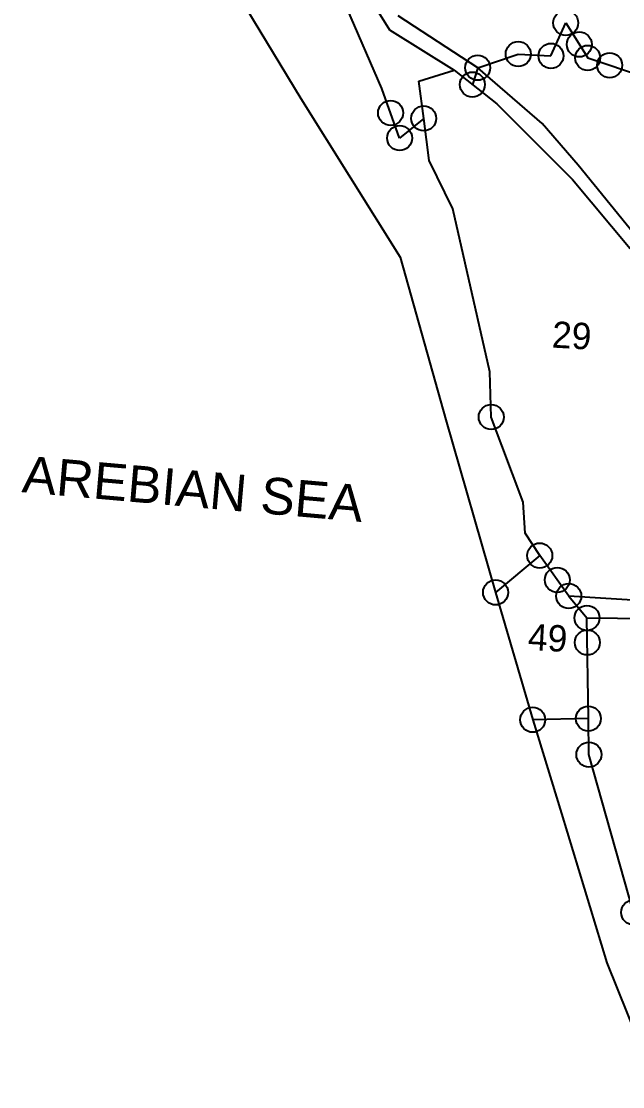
# Model space of a CAD drawing. Header units: metres. Extents: x 277693 to 281059, y 2038920 to 2043234.
# Drawn here: x 278121 to 278535, y 2040855 to 2041588 of the extents above; entities that cross this region are included whole.
import ezdxf
from ezdxf.enums import TextEntityAlignment as Align

# ---------------------------------------------------------------- set-up
doc = ezdxf.new("R2010")
doc.units = ezdxf.units.M
doc.header["$MEASUREMENT"] = 0
for name, color, linetype in [('POLY_PARCEL', 6, 'Continuous'), ('POLY_ROAD', 30, 'Continuous'), ('POLY_WATER', 4, 'Continuous'), ('TEXT_MAPOUT', 7, 'Continuous'), ('TEXT_PARCEL', 7, 'Continuous'), ('V_BOUND_LINE', 7, 'Continuous')]:
    doc.layers.add(name, color=color, linetype=linetype)
doc.styles.get("Standard").update_dxf_attribs({"font": 'arial.ttf'})
doc.styles.add('TEXT_MAP', font='', dxfattribs={"height": 2.5})
doc.styles.get('TEXT_MAP').set_extended_font_data('Kruti Dev 050')

msp = doc.modelspace()

# ---------------------------------------------------------------- linework, layer by layer
for centre in [(278495.6, 2041587.15), (278504.92, 2041572.29), (278462.89, 2041565.67), (278485.44, 2041564.43), (278510.72, 2041563.04), (278435.06, 2041556.24), (278525.81, 2041557.96), (278431.38, 2041544.73), (278375.1, 2041525.19), (278397.89, 2041521.44), (278381.33, 2041507.87), (278444.32, 2041315.96), (278477.74, 2041220.72), (278489.76, 2041203.93), (278447.33, 2041195.32), (278497.71, 2041192.82), (278510.22, 2041177.77), (278510.46, 2041160.89), (278472.92, 2041107.72), (278511.18, 2041108.56), (278511.53, 2041083.79), (278542.27, 2040975.18)]:
    msp.add_circle(centre, 8.59)
at = {"layer": 'POLY_PARCEL'}
for p, q in [((278369.04, 2041542.04), (278345.02, 2041597.47)), ((278485.44, 2041564.43), (278495.6, 2041587.15)), ((278495.6, 2041587.15), (278510.72, 2041563.04)), ((278435.06, 2041556.24), (278462.89, 2041565.67)), ((278462.89, 2041565.67), (278485.44, 2041564.43)), ((278510.72, 2041563.04), (278549.74, 2041549.93)), ((278394.45, 2041547.08), (278418.79, 2041554.68)), ((278435.06, 2041556.24), (278431.38, 2041544.73)), ((278397.89, 2041521.44), (278394.45, 2041547.08)), ((278381.33, 2041507.87), (278369.04, 2041542.04)), ((278397.89, 2041521.44), (278381.33, 2041507.87)), ((278401.75, 2041492.57), (278397.89, 2041521.44)), ((278418.04, 2041459.28), (278401.75, 2041492.57)), ((278443.43, 2041347.09), (278418.04, 2041459.28)), ((278444.32, 2041315.96), (278443.43, 2041347.09)), ((278466.23, 2041257.42), (278444.32, 2041315.96)), ((278467.63, 2041236.09), (278466.23, 2041257.42)), ((278477.74, 2041220.72), (278467.63, 2041236.09)), ((278477.74, 2041220.72), (278447.33, 2041195.32)), ((278497.71, 2041192.82), (278477.74, 2041220.72)), ((278511.18, 2041108.56), (278510.22, 2041177.77)), ((278511.18, 2041108.56), (278472.92, 2041107.72)), ((278511.53, 2041083.79), (278511.18, 2041108.56)), ((278542.27, 2040975.18), (278511.53, 2041083.79))]:
    msp.add_line(p, q, dxfattribs=at)
at = {"layer": 'POLY_ROAD'}
for p, q in [((278346.38, 2041627.59), (278374.35, 2041582.24)), ((278435.06, 2041556.24), (278380.26, 2041591.99)), ((278374.35, 2041582.24), (278418.79, 2041554.68)), ((278418.79, 2041554.68), (278448.1, 2041531.52)), ((278479.46, 2041518), (278435.06, 2041556.24)), ((278448.1, 2041531.52), (278500.29, 2041479.5)), ((278504.13, 2041489.28), (278479.46, 2041518)), ((278548.17, 2041435.04), (278504.13, 2041489.28)), ((278500.29, 2041479.5), (278539.94, 2041431.82))]:
    msp.add_line(p, q, dxfattribs=at)
at = {"layer": 'POLY_WATER'}
for p, q in [((278582.55, 2041187.2), (278497.71, 2041192.82)), ((278497.71, 2041192.82), (278510.22, 2041177.77)), ((278510.22, 2041177.77), (278552.28, 2041177.5))]:
    msp.add_line(p, q, dxfattribs=at)
at = {"layer": 'V_BOUND_LINE'}
for p, q in [((278213.18, 2041701.08), (278313.34, 2041535.2)), ((278313.34, 2041535.2), (278381.78, 2041425.88)), ((278381.78, 2041425.88), (278413.16, 2041314.13)), ((278413.16, 2041314.13), (278447.33, 2041195.32)), ((278447.33, 2041195.32), (278472.92, 2041107.72)), ((278472.92, 2041107.72), (278492.63, 2041043.32)), ((278492.63, 2041043.32), (278523.9, 2040940.54)), ((278523.9, 2040940.54), (278557.99, 2040855.33))]:
    msp.add_line(p, q, dxfattribs=at)

# ---------------------------------------------------------------- texts
at = {"layer": 'TEXT_MAPOUT'}
msp.add_text('AREBIAN SEA', height=25.2291, rotation=354.97654, dxfattribs=at).set_placement((278121.02, 2041264.35))
at = {"layer": 'TEXT_PARCEL', "style": 'TEXT_MAP'}
for s, p in [('29', (278499.75, 2041372.12)), ('49', (278483.21, 2041164.14))]:
    msp.add_text(s, height=18.165, rotation=356.84313, dxfattribs=at).set_placement(p, align=Align.MIDDLE)

doc.saveas('drawing.dxf')
